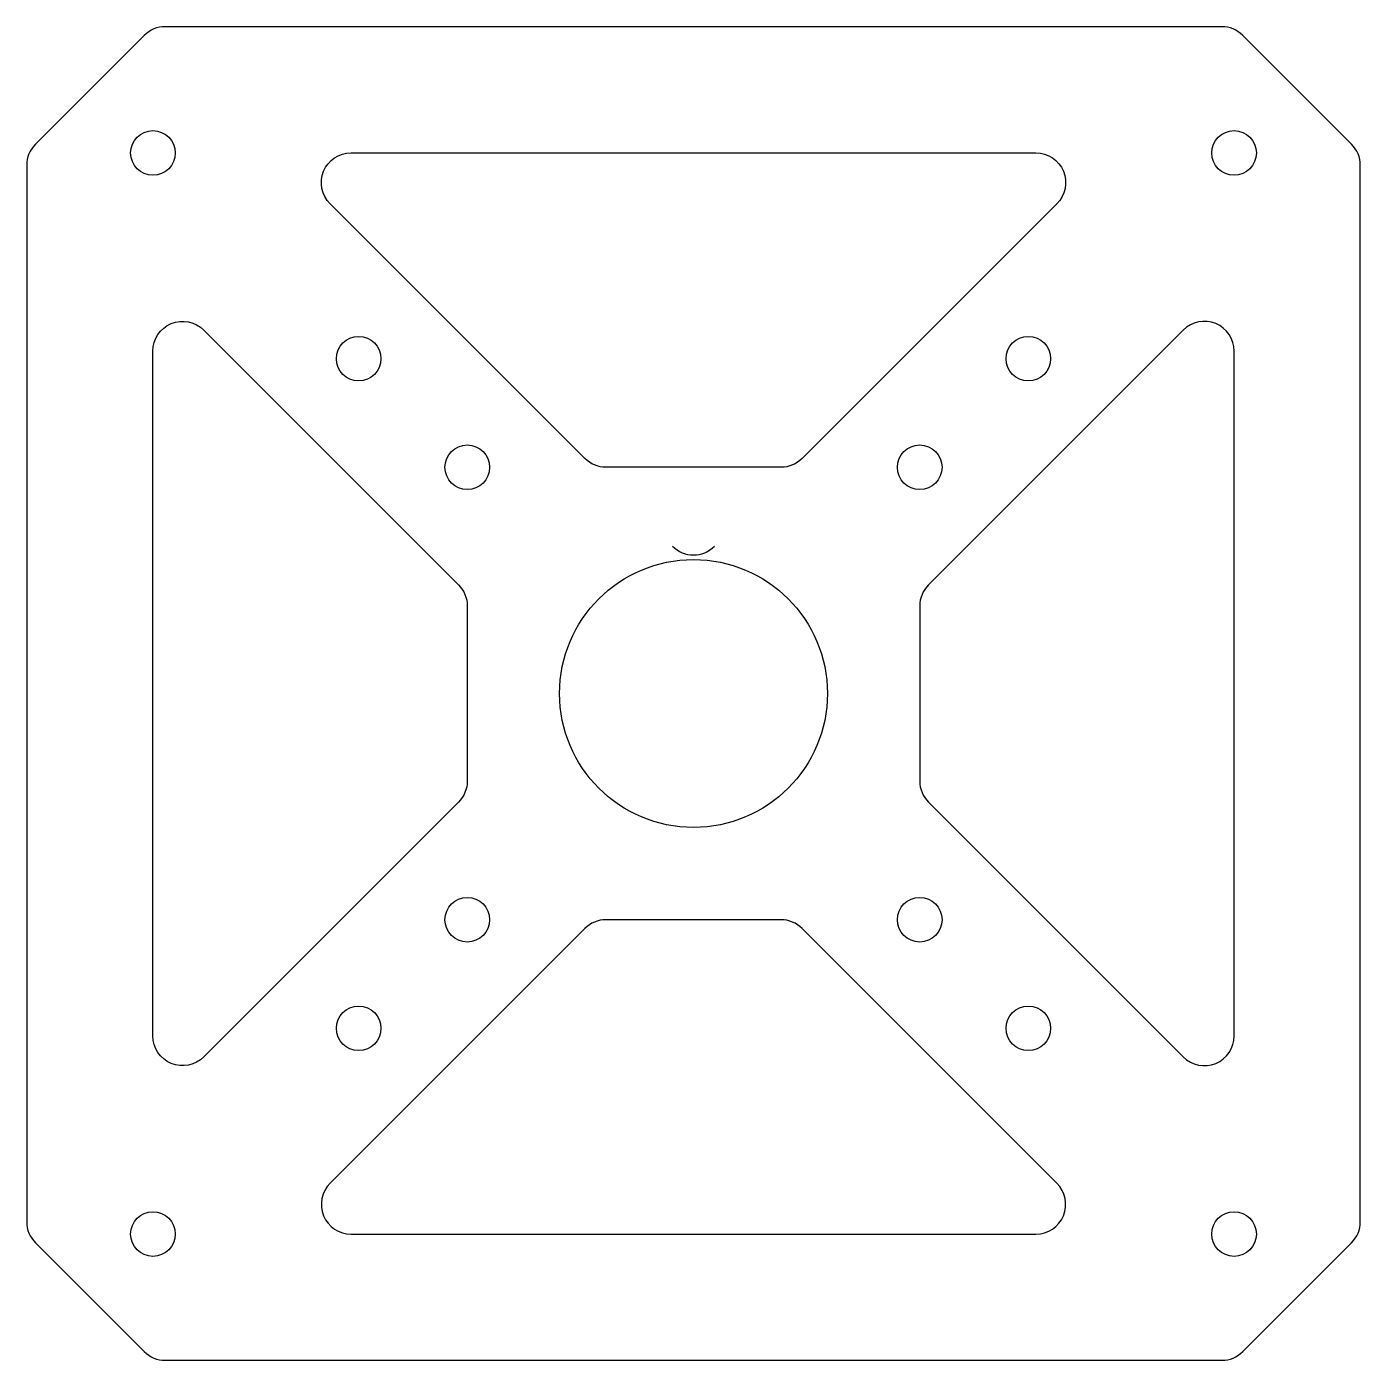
# Model space of a CAD drawing. Header units: inches. Extents: x -44.8 to 44.8, y -44.8 to 44.8.
import ezdxf

# ---------------------------------------------------------------- set-up
doc = ezdxf.new("R2010")
doc.units = ezdxf.units.IN
doc.header["$MEASUREMENT"] = 0

msp = doc.modelspace()

# ---------------------------------------------------------------- linework, layer by layer
for p, q in [((35.496, 44.809), (-35.496, 44.809)), ((-36.91, 44.224), (-44.224, 36.91))]:
    msp.add_line(p, q)
msp.add_lwpolyline([(-44.809, 35.496), (-44.809, -35.496, 0.198912), (-44.224, -36.91), (-36.91, -44.224, 0.198912), (-35.496, -44.809), (35.496, -44.809, 0.198912), (36.91, -44.224), (44.224, -36.91, 0.198912), (44.809, -35.496), (44.809, 35.496, 0.198912), (44.224, 36.91), (36.91, 44.224)], format="xyb")
for points in [[(24.425, 32.91), (7.303, 15.789, -0.198912), (5.889, 15.203), (-5.889, 15.203, -0.198912), (-7.303, 15.789), (-24.425, 32.91, -0.668179), (-23.01, 36.324), (23.01, 36.324, -0.668179)], [(-32.91, 24.425), (-15.789, 7.303, -0.198912), (-15.203, 5.889), (-15.203, -5.889, -0.198912), (-15.789, -7.303), (-32.91, -24.425, -0.668179), (-36.324, -23.01), (-36.324, 23.01, -0.668179)], [(32.91, 24.425), (15.789, 7.303, 0.198912), (15.203, 5.889), (15.203, -5.889, 0.198912), (15.789, -7.303), (32.91, -24.425, 0.668179), (36.324, -23.01), (36.324, 23.01, 0.668179)], [(24.425, -32.91), (7.303, -15.789, 0.198912), (5.889, -15.203), (-5.889, -15.203, 0.198912), (-7.303, -15.789), (-24.425, -32.91, 0.668179), (-23.01, -36.324), (23.01, -36.324, 0.668179)]]:
    msp.add_lwpolyline(points, format="xyb", close=True)
for centre, radius in [((-36.324, 36.324), 1.5), ((36.324, 36.324), 1.5), ((-22.5, 22.5), 1.5), ((22.5, 22.5), 1.5), ((-15.203, 15.203), 1.5), ((15.203, 15.203), 1.5), ((0, 0), 9), ((-15.203, -15.203), 1.5), ((15.203, -15.203), 1.5), ((-22.5, -22.5), 1.5), ((22.5, -22.5), 1.5), ((-36.324, -36.324), 1.5), ((36.324, -36.324), 1.5)]:
    msp.add_circle(centre, radius)
for centre, start, end in [((-35.496, 42.809), 90, 135), ((35.496, 42.809), 45, 90), ((-42.809, 35.496), 135, 180), ((0, 11.314), 225, 315)]:
    msp.add_arc(centre, 2, start, end)

doc.saveas('drawing.dxf')
